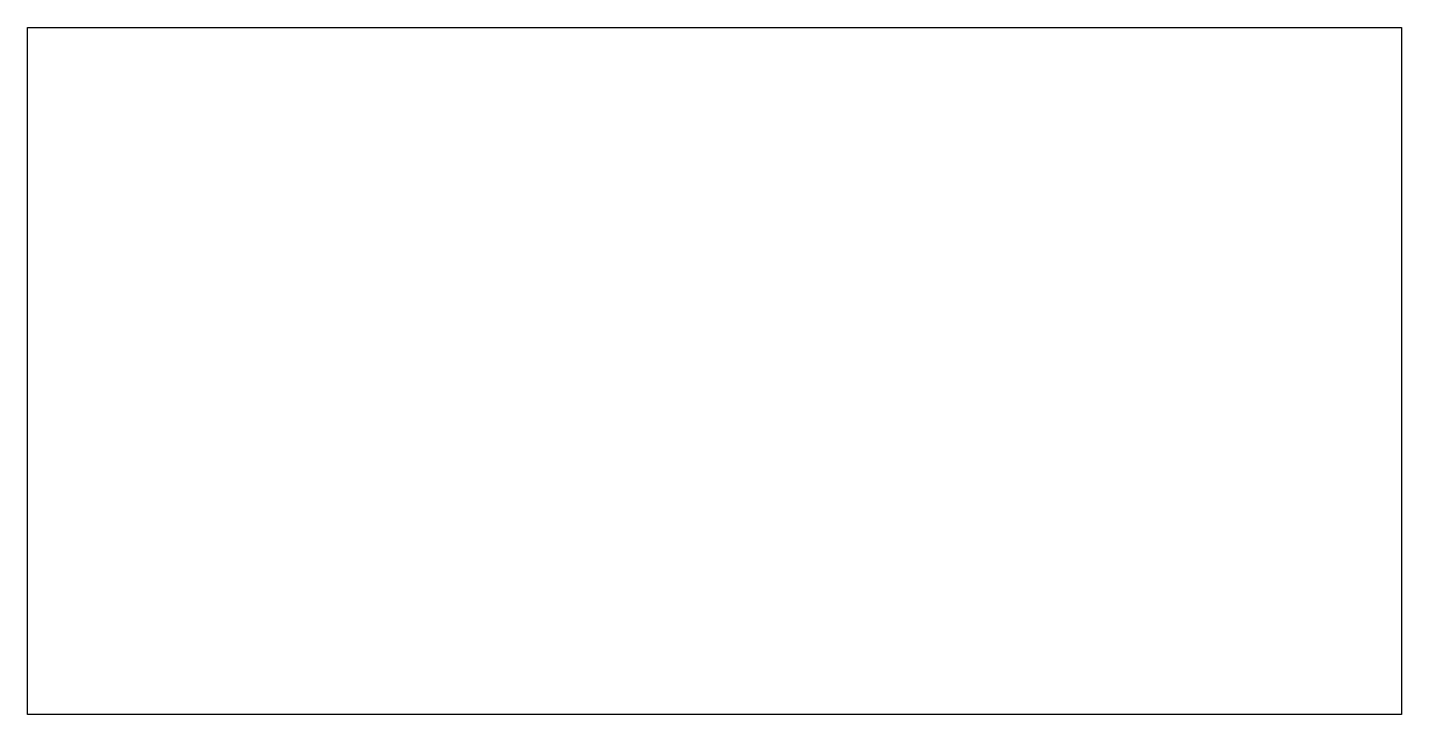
# Model space of a CAD drawing. Header units: millimetres. Extents: x -340 to -20, y 10 to 170.
import ezdxf

# ---------------------------------------------------------------- set-up
doc = ezdxf.new("R2010")
doc.units = ezdxf.units.MM
doc.layers.get('0').update_dxf_attribs({"linetype": 'CONTINUOUS'})

msp = doc.modelspace()

# ---------------------------------------------------------------- linework, layer by layer
msp.add_lwpolyline([(-20, 170), (-20, 10), (-340, 10), (-340, 170)], close=True)
msp.add_lwpolyline([(-20, 170), (-20, 10), (-340, 10), (-340, 170)], close=True)

doc.saveas('drawing.dxf')
